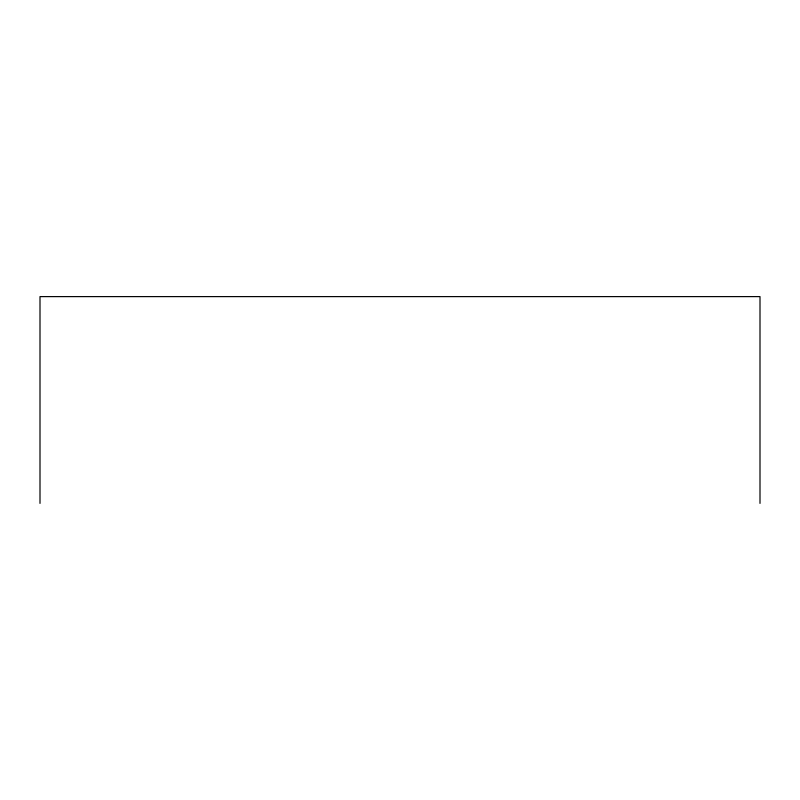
<?xml version="1.0" encoding="UTF-8"?>
<svg xmlns="http://www.w3.org/2000/svg" width="800" height="800" viewBox="0 0 800 800"><rect width="100%" height="100%" fill="white"/><g stroke="black" fill="none" stroke-linecap="round" stroke-linejoin="round"><path stroke-width="1.2" d="M760 503.39L760 296.61L40 296.61L40 503.39"/></g></svg>
